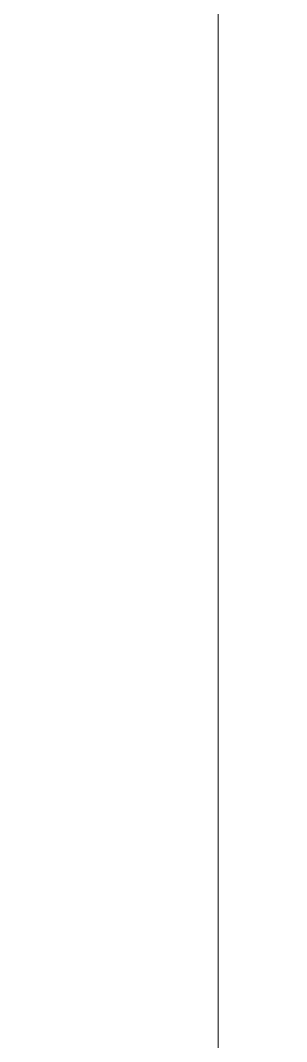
# Model space of a CAD drawing. Header units: inches. Extents: x -4169 to -1846, y 9706 to 12377.
# Drawn here: x -3480.928 to -3480.417, y 10644.457 to 10646.412 of the extents above; entities that cross this region are included whole.
import ezdxf

# ---------------------------------------------------------------- set-up
doc = ezdxf.new("R2010")
doc.units = ezdxf.units.IN
doc.header["$MEASUREMENT"] = 0
doc.layers.add('A-WALL', color=113, linetype='Continuous', lineweight=18)
doc.layers.add('A-WALL-PATT-4', color=111, linetype='Continuous', lineweight=9)
pattern_1 = [(0, (0, 0), (20.48, 5.12), [0.845, -14.515, 0.845, -14.515, -81.92]), (0, (0, 0), (20.48, 5.12), [-30.72, 0.845, -29.875, 0.845, -14.515, -35.84]), (0, (0, 0), (20.48, 5.12), [-76.8, 0.845, -9.395, 0.845, -24.755]), (120, (7.68, 2.56), (-14.67405, 15.1762003), [0.845, -14.515, 0.845, -14.515, -81.92]), (120, (7.68, 2.56), (-14.67405, 15.1762003), [-30.72, 0.845, -29.875, 0.845, -14.515, -35.84]), (120, (7.68, 2.56), (-14.67405, 15.1762003), [-76.8, 0.845, -9.395, 0.845, -24.755]), (240, (10.24, 12.8), (-5.80595, -20.2962003), [0.845, -14.515, 0.845, -14.515, -81.92]), (240, (10.24, 12.8), (-5.80595, -20.2962003), [-30.72, 0.845, -29.875, 0.845, -14.515, -35.84]), (240, (10.24, 12.8), (-5.80595, -20.2962003), [-76.8, 0.845, -9.395, 0.845, -24.755])]

msp = doc.modelspace()

# ---------------------------------------------------------------- hatches: boundary and pattern name
at = {"layer": 'A-WALL-PATT-4'}
h = msp.add_hatch(dxfattribs=at)
h.set_pattern_fill('FP_1', color=256, style=0, pattern_type=2)
h.set_pattern_definition(pattern_1)
h.paths.add_polyline_path([(-3479.9237, 10411.4144), (-3479.9237, 10649.5644), (-3480.5487, 10649.5644), (-3480.5487, 10411.4144), (-3479.9334, 10411.4144)], flags=0)
h = msp.add_hatch(dxfattribs=at)
h.set_pattern_fill('FP_1', color=256, style=0, pattern_type=2)
h.set_pattern_definition(pattern_1)
h.paths.add_polyline_path([(-3481.1737, 10412.0394), (-3480.5487, 10412.0394), (-3480.5487, 10648.9394), (-3481.1737, 10648.9394), (-3481.1737, 10417.5394)], flags=0)

# ---------------------------------------------------------------- linework, layer by layer
at = {"layer": 'A-WALL'}
msp.add_line((-3480.5487, 10411.4144), (-3480.5487, 10649.5644), dxfattribs=at)

doc.saveas('drawing.dxf')
